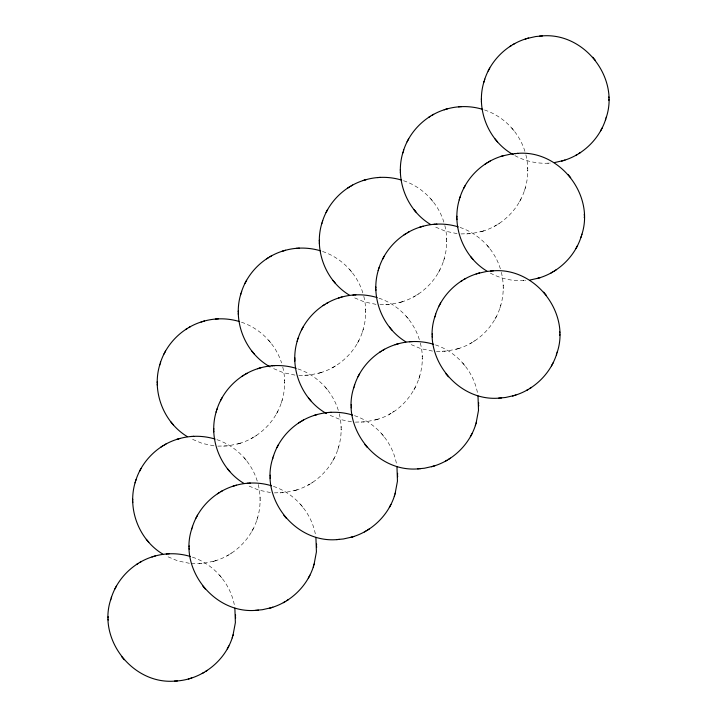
<?xml version="1.0" encoding="UTF-8"?>
<svg xmlns="http://www.w3.org/2000/svg" width="717" height="717" viewBox="0 0 717 717"><rect width="100%" height="100%" fill="white"/><g stroke="black" fill="none" stroke-linecap="round" stroke-linejoin="round"><path stroke-width="0.54" stroke-dasharray="3.58 2.69" d="M258.219 484.531C260.943 495.51 260.746 507.224 257.484 518.068M282.758 367.068C285.483 378.047 285.285 389.761 282.023 400.606M339.266 413.79C341.982 424.769 341.794 436.474 338.532 447.318M363.806 296.327C366.521 307.306 366.333 319.011 363.071 329.856M420.305 343.04C429.026 374.812 408.672 410.841 376.792 419.499M444.845 225.577C447.569 236.565 447.372 248.27 444.11 259.115M501.344 272.299C504.069 283.287 503.881 294.992 500.618 305.836M525.884 154.836C528.608 165.824 528.42 177.529 525.158 188.374M239.245 443.527C259.025 437.746 275.445 421.704 281.593 402.013M214.706 560.99C234.486 555.209 250.905 539.166 257.053 519.475M320.284 372.786C340.064 366.996 356.492 350.963 362.632 331.272M295.745 490.249C315.525 484.468 331.953 468.425 338.092 448.734M401.332 302.036C421.112 296.264 437.531 280.222 443.671 260.531M418.853 378.917L419.857 375.654M482.371 231.295C502.151 225.523 518.579 209.481 524.719 189.79M457.831 348.758C477.612 342.986 494.04 326.943 500.179 307.252M281.306 402.936L282.31 399.674M256.767 520.399L257.77 517.136M362.345 332.195L363.358 328.933M337.806 449.658L338.818 446.395M443.393 261.454L444.397 258.192M524.432 190.713L525.444 187.451M499.892 308.176L500.905 304.913M276.35 413.996L277.936 411.011M251.81 531.458L253.397 528.474M357.389 343.255L358.984 340.27M332.849 460.717L334.445 457.733M438.437 272.514L440.023 269.529M413.897 389.976L415.484 386.992M519.475 201.773L521.071 198.788M494.936 319.235L496.531 316.251M332.41 367.767L337.465 364.702M494.488 226.276L496.182 225.263M497.741 224.304L499.543 223.22M413.449 297.026L415.143 296.004M416.694 295.054L418.504 293.961M251.362 438.508L253.056 437.487M254.607 436.536L256.417 435.443M469.949 343.739L471.643 342.726M473.202 341.767L475.004 340.683M388.91 414.489L390.604 413.467M392.154 412.517L393.965 411.424M307.871 485.23L309.565 484.208M311.115 483.258L312.926 482.165M226.823 555.971L228.517 554.949M230.067 553.999L231.878 552.906M460.968 233.93L471.616 233.563L482.048 231.385M379.929 304.671L390.568 304.304L401.009 302.126M298.881 375.412L309.529 375.045L319.97 372.867M436.429 351.393L447.076 351.025L457.509 348.847M217.843 446.153L228.481 445.786L238.922 443.617M355.39 422.134L366.028 421.766L376.47 419.588M274.342 492.875L284.99 492.507L295.431 490.329M191.349 563.49L203.942 563.248L214.383 561.079M480.551 231.833L483.957 230.82M399.512 302.583L402.918 301.561M318.465 373.324L321.87 372.302M456.012 349.296L459.418 348.283M237.426 444.065L240.831 443.052M374.973 420.045L378.379 419.024M293.925 490.786L297.331 489.765M212.886 561.528L216.292 560.515M514.869 155.616C525.758 161.504 538.377 164.121 550.701 163.01L549.643 163.073M490.329 273.078C501.219 278.967 513.838 281.584 526.161 280.472L525.104 280.535M547.77 163.198L548.72 163.144M466.731 233.939L467.672 233.885M468.604 233.814L469.662 233.751M523.231 280.661L524.181 280.607M385.683 304.68L386.633 304.626M387.565 304.564L388.614 304.492M442.192 351.402L443.133 351.348M444.065 351.276L445.123 351.213M306.517 375.305L307.575 375.242M304.644 375.421L305.585 375.367M363.026 422.026L364.075 421.954M361.144 422.143L362.094 422.089M225.479 446.046L226.536 445.983M223.596 446.162L224.546 446.108M281.978 492.767L283.036 492.704M280.105 492.884L281.046 492.83M200.939 563.508L201.997 563.445M199.066 563.625L200.007 563.571M457.061 233.617L445.445 231.215L433.83 226.357M376.022 304.358L364.406 301.956L352.782 297.098M432.521 351.079L420.906 348.677L409.29 343.819M294.983 375.099L283.358 372.697L271.743 367.839M351.482 421.82L339.867 419.418L328.243 414.56M213.935 445.84L202.319 443.438L190.704 438.58M270.443 492.561L258.828 490.159L247.204 485.301M189.396 563.302L177.78 560.9L166.165 556.042M484.584 109.979C504.015 116.45 519.717 132.869 525.265 152.578M403.546 180.72C422.967 187.2 438.67 203.61 444.217 223.319M460.045 227.441C479.476 233.912 495.178 250.332 500.726 270.04M322.507 251.461C341.928 257.941 357.631 274.351 363.178 294.06M379.006 298.182C398.428 304.662 414.13 321.073 419.678 340.781M435.506 344.904C456.846 351.957 473.516 371.101 477.549 393.203M241.459 322.202C260.271 328.485 275.588 344.052 281.584 362.954M297.967 368.923C317.389 375.403 333.091 391.814 338.639 411.522M354.467 415.645C375.798 422.698 392.477 441.842 396.51 463.944M216.919 439.664C236.35 446.144 252.043 462.555 257.591 482.263M273.428 486.386C294.759 493.439 311.429 512.583 315.471 534.685M192.38 557.127C213.989 564.261 230.749 583.79 234.584 606.206M511.696 127.967L514.179 130.933M487.157 245.429L489.639 248.396M430.657 198.708L433.14 201.674M462.617 362.892L465.1 365.858M406.118 316.17L408.6 319.137M349.609 269.449L352.092 272.424M381.578 433.633L384.061 436.599M325.07 386.911L327.552 389.887M268.57 340.19L271.053 343.165M300.531 504.374L303.013 507.349M244.031 457.652L246.514 460.628M219.492 575.115L221.974 578.09M527.739 167.679L527.757 168.647M527.775 170.108L527.784 171.076M503.2 285.142L503.217 286.11M503.235 287.571L503.244 288.539M446.7 238.42L446.709 239.388M446.727 240.849L446.745 241.817M422.161 355.883L422.17 356.851M422.188 358.312L422.205 359.28M365.652 309.161L365.67 310.129M365.688 311.59L365.706 312.558M341.113 426.624L341.131 427.592M341.149 429.053L341.167 430.021M284.613 379.902L284.622 380.87M284.64 382.331L284.658 383.308M260.074 497.365L260.083 498.333M260.101 499.794L260.119 500.771"/><path stroke-width="1.08" d="M175.468 681.033C133.183 685.138 97.198 639.519 110.803 599.367M162.777 554.089C138.829 539.713 126.981 508.55 135.343 481.905M187.316 436.626C163.368 422.25 151.52 391.088 159.882 364.442M256.507 610.292C214.231 614.397 178.237 568.778 191.842 528.626M243.825 483.348C219.868 468.972 208.02 437.809 216.382 411.164M270.049 366.862C245.017 352.979 232.344 320.974 240.921 293.701M234.871 608.106L235.382 622.607L232.944 635.531M337.555 539.551C295.27 543.656 259.285 498.028 272.89 457.885M326.558 413.584C301.516 399.701 288.852 367.687 297.43 340.423M349.403 295.144C325.455 280.759 313.607 249.606 321.969 222.96M315.91 537.365L316.421 551.866L313.992 564.781M418.594 468.81C376.308 472.915 340.324 427.287 353.929 387.144M405.903 341.866C381.955 327.481 370.106 296.327 378.468 269.682M430.442 224.403C406.494 210.018 394.646 178.865 403.008 152.219M396.958 466.624L397.46 481.125L395.031 494.04M499.641 398.069C457.356 402.174 421.363 356.546 434.977 316.394M486.951 271.125C463.012 256.74 451.145 225.586 459.516 198.932M513.184 154.639C488.152 140.756 475.47 108.751 484.056 81.469M477.997 395.883L478.508 410.375L476.079 423.299M492.454 270.892C534.739 266.787 570.723 312.406 557.118 352.558M516.993 153.429C559.278 149.324 595.262 194.943 581.657 235.095M541.532 35.967C583.817 31.862 619.802 77.481 606.197 117.633M160.321 363.026C166.461 343.335 182.88 327.293 202.669 321.521M135.782 480.489C141.921 460.798 158.34 444.755 178.13 438.983M111.243 597.951C117.382 578.26 133.801 562.218 153.59 556.446M241.36 292.285C247.499 272.594 263.928 256.552 283.708 250.78M216.821 409.748C222.96 390.057 239.388 374.014 259.169 368.242M192.281 527.21C198.421 507.519 214.849 491.477 234.629 485.705M322.408 221.544C328.547 201.853 344.967 185.811 364.747 180.039M297.869 339.007C304.008 319.316 320.427 303.273 340.208 297.501M273.329 456.469C279.469 436.778 295.888 420.736 315.668 414.964M174.527 681.087C200.554 680.334 224.887 661.854 232.514 636.938M403.447 150.803C409.586 131.112 426.015 115.07 445.795 109.289M378.908 268.266C385.047 248.575 401.475 232.532 421.255 226.751M354.368 385.728C360.508 366.037 376.936 349.995 396.716 344.214M271.205 607.711C290.985 601.93 307.414 585.888 313.553 566.197M484.486 80.062C490.634 60.371 507.053 44.329 526.834 38.548M459.947 197.525C466.095 177.834 482.514 161.791 502.294 156.01M435.407 314.987C441.555 295.296 457.975 279.254 477.755 273.473M352.253 536.961C372.033 531.189 388.453 515.147 394.592 495.456M433.292 466.22C453.072 460.448 469.501 444.406 475.64 424.715M563.41 160.554C583.199 154.782 599.618 138.74 605.757 119.049M538.87 278.017C558.66 272.245 575.079 256.202 581.218 236.511M514.331 395.479C534.12 389.707 550.539 373.665 556.679 353.974M159.595 365.365L160.608 362.103M135.056 482.828L136.069 479.565M110.517 600.29L111.529 597.028M240.634 294.624L241.647 291.362M216.095 412.087L217.108 408.824M191.556 529.549L192.568 526.287M321.682 223.883L322.686 220.621M297.143 341.346L298.147 338.083M272.603 458.808L273.607 455.546M232.227 637.87L233.231 634.599M402.721 153.142L403.734 149.88M378.182 270.605L379.194 267.342M353.642 388.067L354.655 384.805M313.266 567.12L314.279 563.858M483.769 82.401L484.773 79.13M459.23 199.864L460.233 196.601M434.69 317.326L435.694 314.064M394.314 496.379L395.318 493.117M475.353 425.638L476.366 422.376M605.471 119.972L606.483 116.71M580.931 237.435L581.944 234.172M556.392 354.897L557.405 351.635M165.564 351.043L163.969 354.037M141.025 468.506L139.43 471.499M246.603 280.302L245.008 283.287M116.486 585.968L114.89 588.962M222.064 397.765L220.469 400.749M327.642 209.561L326.056 212.546M197.525 515.227L195.929 518.212M303.103 327.024L301.516 330.008M408.69 138.82L407.095 141.805M278.563 444.486L276.977 447.471M384.151 256.283L382.555 259.267M489.729 68.079L488.143 71.064M359.611 373.745L358.016 376.73M465.19 185.542L463.603 188.526M227.271 648.921L228.857 645.936M440.65 303.004L439.064 305.989M308.31 578.18L309.905 575.195M389.358 507.439L390.944 504.454M600.514 131.032L602.11 128.038M470.397 436.698L471.992 433.713M575.975 248.494L577.57 245.501M551.436 365.957L553.031 362.963M513.022 44.588L514.716 43.567M509.662 46.632L511.472 45.538M428.614 117.373L430.424 116.279M431.975 115.329L433.668 114.308M347.575 188.114L349.385 187.02M350.936 186.07L352.63 185.049M266.536 258.855L268.337 257.77M269.897 256.811L271.591 255.799M185.488 329.596L187.298 328.511M188.849 327.552L190.543 326.54M488.483 162.051L490.177 161.029M485.122 164.094L486.933 163.001M404.074 234.835L405.885 233.742M407.435 232.792L409.129 231.77M323.035 305.576L324.846 304.483M326.396 303.533L328.09 302.511M575.536 155.535L577.23 154.522M578.78 153.563L580.591 152.479M241.996 376.317L243.798 375.233M245.357 374.274L247.051 373.261M160.949 447.058L162.759 445.974M164.31 445.015L166.003 444.002M460.583 281.557L462.393 280.464M463.944 279.513L465.638 278.492M379.535 352.298L381.345 351.205M382.896 350.255L384.59 349.233M298.496 423.039L300.306 421.946M301.857 420.996L303.551 419.974M550.997 272.998L552.69 271.985M554.241 271.026L556.051 269.942M217.457 493.78L219.259 492.696M220.818 491.737L222.512 490.724M136.409 564.521L138.22 563.437M139.77 562.478L141.464 561.465M526.457 390.46L528.151 389.448M529.702 388.489L531.512 387.404M445.409 461.201L447.103 460.189M448.663 459.23L450.464 458.145M364.37 531.951L366.064 530.93M367.615 529.98L369.425 528.886M283.332 602.692L285.025 601.671M286.576 600.721L288.386 599.627M202.284 673.433L203.978 672.412M205.528 671.462L207.338 670.368M527.156 38.458L535.68 36.549L542.473 35.913M446.108 109.208C457.975 105.641 470.881 105.757 482.711 109.378M365.07 179.949C376.927 176.382 389.833 176.499 401.672 180.119M502.617 155.921L511.14 154.012L517.934 153.375M554.573 162.562L563.096 160.644M284.031 250.69C295.888 247.123 308.794 247.24 320.633 250.86M421.569 226.671C433.435 223.104 446.341 223.22 458.172 226.841M202.983 321.431C214.849 317.864 227.755 317.981 239.586 321.601M340.53 297.412C352.388 293.845 365.303 293.961 377.133 297.582M478.078 273.383L486.601 271.474L493.404 270.838M530.033 280.024L538.557 278.106M259.491 368.153C271.349 364.586 284.255 364.702 296.094 368.323M397.03 344.133C408.896 340.566 421.802 340.683 433.642 344.303M178.443 438.894C190.31 435.327 203.216 435.443 215.046 439.064M315.991 414.874C327.848 411.307 340.763 411.424 352.594 415.044M498.691 398.123L505.494 397.487L514.017 395.569M234.952 485.615C246.809 482.048 259.715 482.165 271.555 485.785M417.652 468.864L424.455 468.228L432.969 466.31M153.904 556.356C165.77 552.789 178.676 552.906 190.507 556.526M336.605 539.605L343.407 538.969L351.93 537.051M255.566 610.346L262.368 609.71L270.892 607.792M188.347 678.99L191.753 677.977M525.247 39.023L528.653 38.01M444.208 109.773L447.614 108.751M363.161 180.514L366.566 179.492M500.708 156.485L504.114 155.472M561.599 161.092L564.996 160.079M282.122 251.255L285.527 250.242M419.669 227.235L423.075 226.214M201.083 321.996L204.479 320.983M338.621 297.976L342.027 296.955M476.169 273.948L479.574 272.935M537.06 278.555L540.457 277.542M257.582 368.717L260.988 367.704M395.13 344.698L398.535 343.676M176.543 439.458L179.94 438.445M314.082 415.439L317.488 414.417M512.521 396.017L515.917 395.004M233.043 486.18L236.449 485.167M431.473 466.758L434.878 465.745M152.004 556.921L155.401 555.908M350.434 537.508L353.839 536.486M269.386 608.249L272.792 607.227M539.543 36.092L540.6 36.029M458.504 106.833L459.561 106.77M460.493 106.708L461.434 106.654M515.003 153.555L516.061 153.492M377.465 177.583L378.513 177.511M379.445 177.449L380.395 177.395M433.964 224.296L435.022 224.233M435.954 224.17L436.895 224.116M296.417 248.324L297.474 248.261M298.406 248.19L299.348 248.136M490.464 271.017L491.521 270.954M352.925 295.046L353.974 294.974M354.906 294.911L355.856 294.857M215.378 319.065L216.435 319.002M217.359 318.931L218.309 318.877M409.425 341.758L410.483 341.695M411.415 341.633L412.356 341.579M271.877 365.787L272.935 365.724M273.867 365.652L274.808 365.598M500.565 397.998L501.622 397.935M328.386 412.508L329.435 412.436M330.367 412.374L331.317 412.32M190.839 436.528L191.896 436.465M192.819 436.393L193.769 436.339M419.526 468.739L420.583 468.676M247.338 483.249L248.396 483.186M249.328 483.115L250.269 483.061M338.487 539.489L339.535 539.417M166.299 553.99L167.357 553.927M168.28 553.856L169.23 553.802M257.439 610.23L258.496 610.167M176.4 680.971L177.458 680.908M470.486 256.372L472.969 259.348M413.987 209.651L415.251 211.174M415.242 211.165L416.469 212.626M332.939 280.401L335.422 283.367M146.322 539.345L148.795 542.312M592.744 57.226L595.218 60.192M568.205 174.688L570.678 177.655M495.026 138.91L497.508 141.885M543.665 292.151L546.139 295.117M445.947 373.835L448.43 376.81M389.448 327.113L391.93 330.089M364.908 444.576L367.391 447.551M308.4 397.863L310.882 400.83M251.9 351.142L254.383 354.108M283.86 515.326L286.343 518.292M227.361 468.604L229.843 471.571M170.861 421.883L173.335 424.849M202.821 586.067L205.304 589.033M121.782 656.808L124.256 659.774M608.778 96.938L608.796 97.897M608.814 99.367L608.832 100.335M584.238 214.401L584.256 215.36M584.274 216.83L584.292 217.798M559.699 331.863L559.717 332.822M559.735 334.292L559.753 335.26M481.421 98.767L481.439 99.744M481.457 101.205L481.466 102.172M478.66 402.604L478.678 403.572M478.696 405.033L478.705 406.001M456.881 216.229L456.899 217.206M456.917 218.667L456.926 219.635M432.342 333.692L432.36 334.669M432.378 336.13L432.387 337.098M400.373 169.517L400.391 170.485M400.409 171.946L400.427 172.914M397.621 473.345L397.63 474.313M397.648 475.774L397.666 476.742M375.833 286.979L375.851 287.947M375.869 289.408L375.887 290.376M351.294 404.442L351.312 405.41M351.33 406.871L351.348 407.839M319.334 240.258L319.352 241.226M319.37 242.687L319.379 243.655M316.573 544.086L316.591 545.054M316.609 546.515L316.627 547.483M294.795 357.72L294.839 361.117M270.255 475.183L270.273 476.151M270.291 477.612L270.3 478.58M238.295 310.999L238.304 311.967M238.322 313.428L238.34 314.396M235.535 614.827L235.543 615.795M235.561 617.256L235.579 618.233M213.756 428.461L213.765 429.429M213.783 430.89L213.8 431.858M189.216 545.924L189.225 546.892M189.243 548.353L189.261 549.321M157.247 381.74L157.265 382.708M157.283 384.178L157.301 385.137M132.708 499.202L132.726 500.17M132.744 501.64L132.762 502.599M108.168 616.665L108.186 617.633M108.204 619.103L108.222 620.062"/></g></svg>
